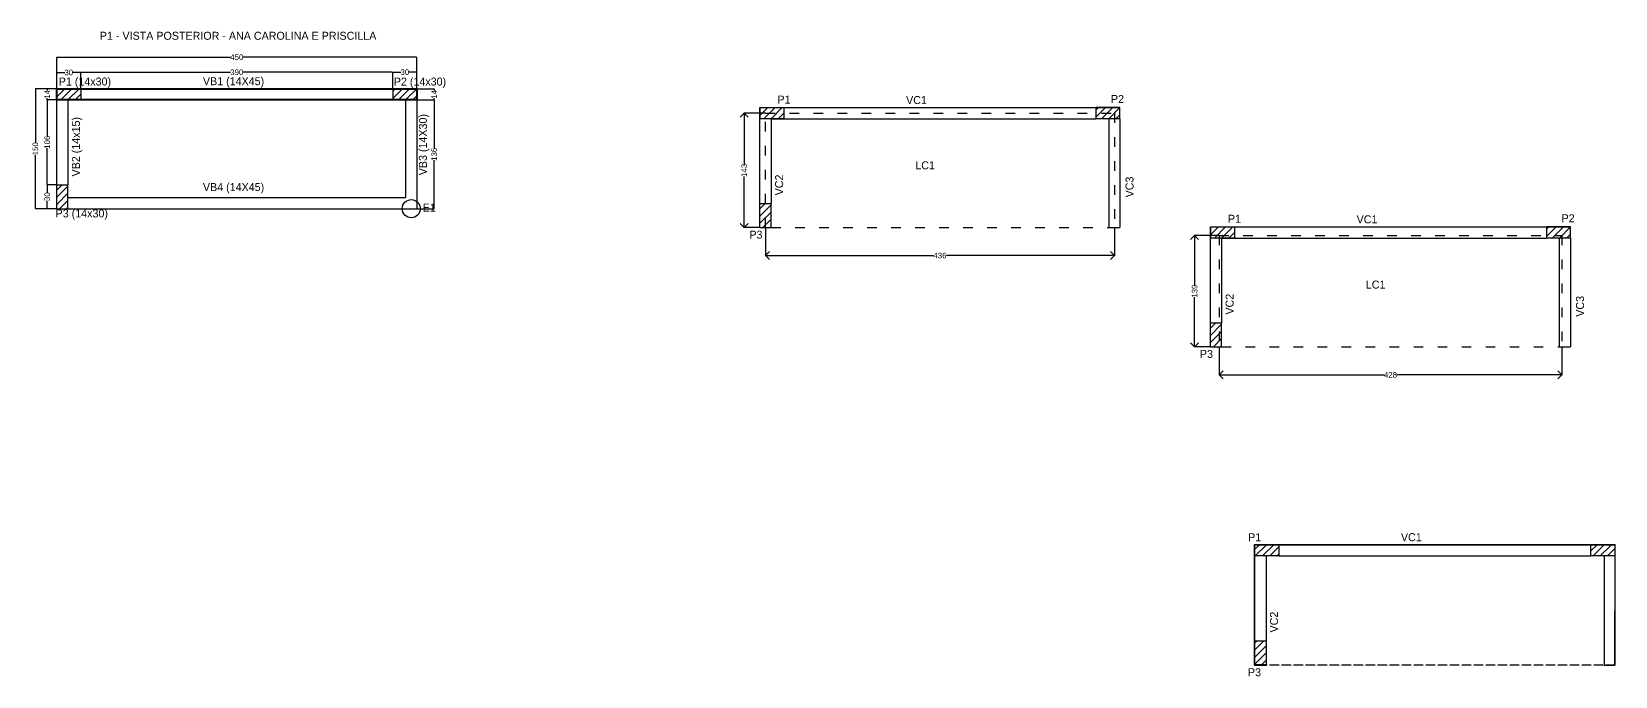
# Model space of a CAD drawing. Header units: centimetres. Extents: x -7745 to 883, y 487 to 2760.
# Drawn here: x -7745 to -5766, y 917 to 1723 of the extents above; entities that cross this region are included whole.
import ezdxf

# ---------------------------------------------------------------- set-up
doc = ezdxf.new("R2010")
doc.units = ezdxf.units.CM
doc.linetypes.add('ACAD_ISO02W100', pattern=[15, 12, -3])
doc.linetypes.add('ACAD_ISO03W100', pattern=[30, 12, -18])
doc.layers.add('A-ANNO-DIMS', color=7, linetype='Continuous', lineweight=30)
for name, color, linetype in [('ARQUITETURA', 253, 'Continuous'), ('CARIMBO', 250, 'Continuous'), ('Cota', 5, 'Continuous'), ('PEÇAS ESTRUTURAIS', 1, 'Continuous')]:
    doc.layers.add(name, color=color, linetype=linetype)
doc.styles.add('Arial_1', font='arial.ttf', dxfattribs={"height": 7})
doc.styles.add('Century Gothic_B', font='GOTHICB.TTF', dxfattribs={"height": 0.15})
doc.dimstyles.get("Standard").update_dxf_attribs({"dimtxt": 7, "dimasz": 0.3, "dimexe": 0.18, "dimexo": 0.0625, "dimgap": 0.09, "dimtad": 0, "dimdec": 0, "dimzin": 0, "dimdsep": 46, "dimtxsty": 'Arial_1', "dimcen": 0.09, "dimadec": 0, "dimazin": 0, "dimtfac": 1, "dimtdec": 0, "dimtofl": 0, "dimtmove": 0, "dimatfit": 3, "dimfxl": 1, "dimtolj": 1, "dimtzin": 0, "dimarcsym": 2})

# ---------------------------------------------------------------- blocks, each defined once
blk = doc.blocks.new('*D74')
at = {"layer": 'Cota', "color": 0, "lineweight": -2, "transparency": 16777216}
for p, q in [((-7713.4, 1531.6), (-7725.5, 1531.6)), ((-7725.3, 1531.3), (-7725.3, 1521.7)), ((-7725.3, 1501.9), (-7725.3, 1511.5)), ((-7713.4, 1501.6), (-7725.5, 1501.6))]:
    blk.add_line(p, q, dxfattribs=at)
at = {"layer": 'Cota', "color": 0, "transparency": 16777216}
for points in [[(-7725.3, 1531.3), (-7725.2, 1531.3), (-7725.3, 1531.6)], [(-7725.3, 1501.9), (-7725.2, 1501.9), (-7725.3, 1501.6)]]:
    blk.add_solid(points, dxfattribs=at)
at = {"layer": 'Defpoints', "color": 0, "transparency": 16777216}
for p in [(-7725.3, 1531.6), (-7713.4, 1531.6), (-7713.4, 1501.6)]:
    blk.add_point(p, dxfattribs=at)
at = {"layer": 'Cota', "color": 0, "transparency": 16777216, "insert": (-7725.3, 1516.6), "char_height": 7, "attachment_point": 5, "rotation": 90, "style": 'Arial_1'}
blk.add_mtext('\\A1;30', dxfattribs=at)
blk = doc.blocks.new('*D75')
at = {"layer": 'Cota', "color": 0, "lineweight": -2, "transparency": 16777216}
for p, q in [((-7713.4, 1637.6), (-7725.4, 1637.6)), ((-7725.2, 1637.3), (-7725.2, 1592.1)), ((-7725.2, 1531.9), (-7725.2, 1577.1)), ((-7713.4, 1531.6), (-7725.4, 1531.6))]:
    blk.add_line(p, q, dxfattribs=at)
at = {"layer": 'Cota', "color": 0, "transparency": 16777216}
for points in [[(-7725.3, 1637.3), (-7725.2, 1637.3), (-7725.2, 1637.6)], [(-7725.3, 1531.9), (-7725.2, 1531.9), (-7725.2, 1531.6)]]:
    blk.add_solid(points, dxfattribs=at)
at = {"layer": 'Defpoints', "color": 0, "transparency": 16777216}
for p in [(-7713.4, 1637.6), (-7725.2, 1531.6), (-7713.4, 1531.6)]:
    blk.add_point(p, dxfattribs=at)
at = {"layer": 'Cota', "color": 0, "transparency": 16777216, "insert": (-7725.2, 1584.6), "char_height": 7, "attachment_point": 5, "rotation": 90, "style": 'Arial_1'}
blk.add_mtext('\\A1;106', dxfattribs=at)
blk = doc.blocks.new('*D76')
at = {"layer": 'Cota', "color": 0, "lineweight": -2, "transparency": 16777216}
for p, q in [((-7713.4, 1651.6), (-7725.4, 1651.6)), ((-7725.2, 1651.3), (-7725.2, 1649.4)), ((-7713.4, 1637.6), (-7725.4, 1637.6)), ((-7725.2, 1637.9), (-7725.2, 1639.8))]:
    blk.add_line(p, q, dxfattribs=at)
at = {"layer": 'Cota', "color": 0, "transparency": 16777216}
for points in [[(-7725.3, 1651.3), (-7725.2, 1651.3), (-7725.2, 1651.6)], [(-7725.3, 1637.9), (-7725.2, 1637.9), (-7725.2, 1637.6)]]:
    blk.add_solid(points, dxfattribs=at)
at = {"layer": 'Defpoints', "color": 0, "transparency": 16777216}
for p in [(-7713.4, 1651.6), (-7725.2, 1637.6), (-7713.4, 1637.6)]:
    blk.add_point(p, dxfattribs=at)
at = {"layer": 'Cota', "color": 0, "transparency": 16777216, "insert": (-7725.2, 1644.6), "char_height": 7, "attachment_point": 5, "rotation": 90, "style": 'Arial_1'}
blk.add_mtext('\\A1;14', dxfattribs=at)
blk = doc.blocks.new('*D77')
at = {"layer": 'Cota', "color": 0, "lineweight": -2, "transparency": 16777216}
for p, q in [((-7713.4, 1651.7), (-7713.4, 1672.1)), ((-7713.1, 1671.9), (-7703.4, 1671.9)), ((-7683.7, 1671.9), (-7693.3, 1671.9)), ((-7683.4, 1651.7), (-7683.4, 1672.1))]:
    blk.add_line(p, q, dxfattribs=at)
at = {"layer": 'Cota', "color": 0, "transparency": 16777216}
for points in [[(-7713.1, 1672), (-7713.1, 1671.9), (-7713.4, 1671.9)], [(-7683.7, 1672), (-7683.7, 1671.9), (-7683.4, 1671.9)]]:
    blk.add_solid(points, dxfattribs=at)
at = {"layer": 'Defpoints', "color": 0, "transparency": 16777216}
for p in [(-7683.4, 1671.9), (-7713.4, 1651.6), (-7683.4, 1651.6)]:
    blk.add_point(p, dxfattribs=at)
at = {"layer": 'Cota', "color": 0, "transparency": 16777216, "insert": (-7698.4, 1671.9), "char_height": 7, "attachment_point": 5, "style": 'Arial_1'}
blk.add_mtext('\\A1;30', dxfattribs=at)
blk = doc.blocks.new('*D78')
at = {"layer": 'Cota', "color": 0, "lineweight": -2, "transparency": 16777216}
for p, q in [((-7683.4, 1651.7), (-7683.4, 1672.3)), ((-7683.1, 1672.1), (-7496.2, 1672.1)), ((-7293.7, 1672.1), (-7480.5, 1672.1)), ((-7293.4, 1651.7), (-7293.4, 1672.3))]:
    blk.add_line(p, q, dxfattribs=at)
at = {"layer": 'Cota', "color": 0, "transparency": 16777216}
for points in [[(-7683.1, 1672.2), (-7683.1, 1672.1), (-7683.4, 1672.1)], [(-7293.7, 1672.2), (-7293.7, 1672.1), (-7293.4, 1672.1)]]:
    blk.add_solid(points, dxfattribs=at)
at = {"layer": 'Defpoints', "color": 0, "transparency": 16777216}
for p in [(-7683.4, 1672.1), (-7683.4, 1651.6), (-7293.4, 1651.6)]:
    blk.add_point(p, dxfattribs=at)
at = {"layer": 'Cota', "color": 0, "transparency": 16777216, "insert": (-7488.4, 1672.1), "char_height": 7, "attachment_point": 5, "style": 'Arial_1'}
blk.add_mtext('\\A1;390', dxfattribs=at)
blk = doc.blocks.new('*D79')
at = {"layer": 'Cota', "color": 0, "lineweight": -2, "transparency": 16777216}
for p, q in [((-7293.4, 1651.7), (-7293.4, 1672.3)), ((-7293.1, 1672.2), (-7283.4, 1672.2)), ((-7263.7, 1672.2), (-7273.3, 1672.2)), ((-7263.4, 1651.7), (-7263.4, 1672.3))]:
    blk.add_line(p, q, dxfattribs=at)
at = {"layer": 'Cota', "color": 0, "transparency": 16777216}
for points in [[(-7293.1, 1672.2), (-7293.1, 1672.1), (-7293.4, 1672.2)], [(-7263.7, 1672.2), (-7263.7, 1672.1), (-7263.4, 1672.2)]]:
    blk.add_solid(points, dxfattribs=at)
at = {"layer": 'Defpoints', "color": 0, "transparency": 16777216}
for p in [(-7293.4, 1672.2), (-7293.4, 1651.6), (-7263.4, 1651.6)]:
    blk.add_point(p, dxfattribs=at)
at = {"layer": 'Cota', "color": 0, "transparency": 16777216, "insert": (-7278.4, 1672.2), "char_height": 7, "attachment_point": 5, "style": 'Arial_1'}
blk.add_mtext('\\A1;30', dxfattribs=at)
blk = doc.blocks.new('*D80')
at = {"layer": 'Cota', "color": 0, "lineweight": -2, "transparency": 16777216}
for p, q in [((-7263.3, 1651.6), (-7241.6, 1651.6)), ((-7241.8, 1651.3), (-7241.8, 1649.4)), ((-7263.3, 1637.6), (-7241.6, 1637.6)), ((-7241.8, 1637.9), (-7241.8, 1639.8))]:
    blk.add_line(p, q, dxfattribs=at)
at = {"layer": 'Cota', "color": 0, "transparency": 16777216}
for points in [[(-7241.8, 1651.3), (-7241.7, 1651.3), (-7241.8, 1651.6)], [(-7241.8, 1637.9), (-7241.7, 1637.9), (-7241.8, 1637.6)]]:
    blk.add_solid(points, dxfattribs=at)
at = {"layer": 'Defpoints', "color": 0, "transparency": 16777216}
for p in [(-7263.4, 1651.6), (-7263.4, 1637.6), (-7241.8, 1637.6)]:
    blk.add_point(p, dxfattribs=at)
at = {"layer": 'Cota', "color": 0, "transparency": 16777216, "insert": (-7241.8, 1644.6), "char_height": 7, "attachment_point": 5, "rotation": 90, "style": 'Arial_1'}
blk.add_mtext('\\A1;14', dxfattribs=at)
blk = doc.blocks.new('*D81')
at = {"layer": 'Cota', "color": 0, "lineweight": -2, "transparency": 16777216}
for p, q in [((-7263.3, 1637.6), (-7241.6, 1637.6)), ((-7241.8, 1637.3), (-7241.8, 1577.1)), ((-7241.8, 1501.9), (-7241.8, 1562.1)), ((-7263.3, 1501.6), (-7241.6, 1501.6))]:
    blk.add_line(p, q, dxfattribs=at)
at = {"layer": 'Cota', "color": 0, "transparency": 16777216}
for points in [[(-7241.8, 1637.3), (-7241.7, 1637.3), (-7241.8, 1637.6)], [(-7241.8, 1501.9), (-7241.7, 1501.9), (-7241.8, 1501.6)]]:
    blk.add_solid(points, dxfattribs=at)
at = {"layer": 'Defpoints', "color": 0, "transparency": 16777216}
for p in [(-7263.4, 1637.6), (-7263.4, 1501.6), (-7241.8, 1501.6)]:
    blk.add_point(p, dxfattribs=at)
at = {"layer": 'Cota', "color": 0, "transparency": 16777216, "insert": (-7241.8, 1569.6), "char_height": 7, "attachment_point": 5, "rotation": 90, "style": 'Arial_1'}
blk.add_mtext('\\A1;136', dxfattribs=at)
blk = doc.blocks.new('*D73')
at = {"layer": 'Cota', "color": 0, "lineweight": -2, "transparency": 16777216}
for p, q in [((-7713.4, 1651.7), (-7713.4, 1691.2)), ((-7713.1, 1691), (-7496.3, 1691)), ((-7263.7, 1691), (-7480.4, 1691)), ((-7263.4, 1651.7), (-7263.4, 1691.2))]:
    blk.add_line(p, q, dxfattribs=at)
at = {"layer": 'Cota', "color": 0, "transparency": 16777216}
for points in [[(-7713.1, 1691.1), (-7713.1, 1691), (-7713.4, 1691)], [(-7263.7, 1691.1), (-7263.7, 1691), (-7263.4, 1691)]]:
    blk.add_solid(points, dxfattribs=at)
at = {"layer": 'Defpoints', "color": 0, "transparency": 16777216}
for p in [(-7263.4, 1691), (-7713.4, 1651.6), (-7263.4, 1651.6)]:
    blk.add_point(p, dxfattribs=at)
at = {"layer": 'Cota', "color": 0, "transparency": 16777216, "insert": (-7488.4, 1691), "char_height": 7, "attachment_point": 5, "style": 'Arial_1'}
blk.add_mtext('\\A1;450', dxfattribs=at)
blk = doc.blocks.new('*D82')
at = {"layer": 'Cota', "color": 0, "lineweight": -2, "transparency": 16777216}
for p, q in [((-7713.4, 1651.6), (-7740.3, 1651.6)), ((-7740.1, 1651.3), (-7740.1, 1584.1)), ((-7740.1, 1501.9), (-7740.1, 1569.1)), ((-7713.4, 1501.6), (-7740.3, 1501.6))]:
    blk.add_line(p, q, dxfattribs=at)
at = {"layer": 'Cota', "color": 0, "transparency": 16777216}
for points in [[(-7740.2, 1651.3), (-7740.1, 1651.3), (-7740.1, 1651.6)], [(-7740.2, 1501.9), (-7740.1, 1501.9), (-7740.1, 1501.6)]]:
    blk.add_solid(points, dxfattribs=at)
at = {"layer": 'Defpoints', "color": 0, "transparency": 16777216}
for p in [(-7740.1, 1651.6), (-7713.4, 1651.6), (-7713.4, 1501.6)]:
    blk.add_point(p, dxfattribs=at)
at = {"layer": 'Cota', "color": 0, "transparency": 16777216, "insert": (-7740.1, 1576.6), "char_height": 7, "attachment_point": 5, "rotation": 90, "style": 'Arial_1'}
blk.add_mtext('\\A1;150', dxfattribs=at)
blk = doc.blocks.new('_Open90')
at = {"color": 0, "linetype": 'ByBlock', "lineweight": -2}
for p, q in [((0, 0), (-1, 0)), ((-0.5, 0.5), (0, 0)), ((0, 0), (-0.5, -0.5))]:
    blk.add_line(p, q, dxfattribs=at)
blk = doc.blocks.new('*D117')
at = {"layer": 'Cota', "color": 0, "lineweight": -2, "transparency": 16777216}
for p, q in [((-6260.7, 1467.9), (-6291.6, 1467.9)), ((-6291.4, 1457.9), (-6291.4, 1405.9)), ((-6291.4, 1338.9), (-6291.4, 1390.9)), ((-6271.7, 1328.9), (-6291.6, 1328.9))]:
    blk.add_line(p, q, dxfattribs=at)
at = {"layer": 'Defpoints', "color": 0, "transparency": 16777216}
for p in [(-6291.4, 1467.9), (-6260.7, 1467.9), (-6271.7, 1328.9)]:
    blk.add_point(p, dxfattribs=at)
at = {"layer": 'Cota', "color": 0, "lineweight": -2, "transparency": 16777216, "xscale": 10, "yscale": 10, "zscale": 10}
for p, rotation in [((-6291.4, 1467.9), 90), ((-6291.4, 1328.9), 270)]:
    blk.add_blockref('_Open90', p, dxfattribs=dict(at, rotation=rotation))
at = {"layer": 'Cota', "color": 0, "transparency": 16777216, "insert": (-6291.4, 1398.4), "char_height": 7, "attachment_point": 5, "rotation": 90, "style": 'Arial_1'}
blk.add_mtext('\\A1;139', dxfattribs=at)
blk = doc.blocks.new('*D118')
at = {"layer": 'Cota', "color": 0, "lineweight": -2, "transparency": 16777216}
for p, q in [((-6260.7, 1328.8), (-6260.7, 1293.6)), ((-5832.7, 1328.8), (-5832.7, 1293.6)), ((-6250.7, 1293.8), (-6054.6, 1293.8)), ((-5842.7, 1293.8), (-6038.7, 1293.8))]:
    blk.add_line(p, q, dxfattribs=at)
at = {"layer": 'Defpoints', "color": 0, "transparency": 16777216}
for p in [(-6260.7, 1328.9), (-5832.7, 1328.9), (-5832.7, 1293.8)]:
    blk.add_point(p, dxfattribs=at)
at = {"layer": 'Cota', "color": 0, "lineweight": -2, "transparency": 16777216, "xscale": 10, "yscale": 10, "zscale": 10, "rotation": 180}
blk.add_blockref('_Open90', (-6260.7, 1293.8), dxfattribs=at)
at = {"layer": 'Cota', "color": 0, "lineweight": -2, "transparency": 16777216, "xscale": 10, "yscale": 10, "zscale": 10}
blk.add_blockref('_Open90', (-5832.7, 1293.8), dxfattribs=at)
at = {"layer": 'Cota', "color": 0, "transparency": 16777216, "insert": (-6046.7, 1293.8), "char_height": 7, "attachment_point": 5, "style": 'Arial_1'}
blk.add_mtext('\\A1;428', dxfattribs=at)
blk = doc.blocks.new('*D123')
at = {"layer": 'Cota', "color": 0, "lineweight": -2, "transparency": 16777216}
for p, q in [((-6827.7, 1621), (-6854.6, 1621)), ((-6854.4, 1611), (-6854.4, 1557)), ((-6854.4, 1488), (-6854.4, 1542)), ((-6834.7, 1478), (-6854.6, 1478))]:
    blk.add_line(p, q, dxfattribs=at)
at = {"layer": 'Defpoints', "color": 0, "transparency": 16777216}
for p in [(-6854.4, 1621), (-6827.7, 1621), (-6834.7, 1478)]:
    blk.add_point(p, dxfattribs=at)
at = {"layer": 'Cota', "color": 0, "lineweight": -2, "transparency": 16777216, "xscale": 10, "yscale": 10, "zscale": 10}
for p, rotation in [((-6854.4, 1621), 90), ((-6854.4, 1478), 270)]:
    blk.add_blockref('_Open90', p, dxfattribs=dict(at, rotation=rotation))
at = {"layer": 'Cota', "color": 0, "transparency": 16777216, "insert": (-6854.4, 1549.5), "char_height": 7, "attachment_point": 5, "rotation": 90, "style": 'Arial_1'}
blk.add_mtext('\\A1;143', dxfattribs=at)
blk = doc.blocks.new('*D124')
at = {"layer": 'Cota', "color": 0, "lineweight": -2, "transparency": 16777216}
for p, q in [((-6827.7, 1477.9), (-6827.7, 1442.7)), ((-6391.7, 1477.9), (-6391.7, 1442.7)), ((-6817.7, 1442.9), (-6617.6, 1442.9)), ((-6401.7, 1442.9), (-6601.7, 1442.9))]:
    blk.add_line(p, q, dxfattribs=at)
at = {"layer": 'Defpoints', "color": 0, "transparency": 16777216}
for p in [(-6827.7, 1478), (-6391.7, 1478), (-6391.7, 1442.9)]:
    blk.add_point(p, dxfattribs=at)
at = {"layer": 'Cota', "color": 0, "lineweight": -2, "transparency": 16777216, "xscale": 10, "yscale": 10, "zscale": 10, "rotation": 180}
blk.add_blockref('_Open90', (-6827.7, 1442.9), dxfattribs=at)
at = {"layer": 'Cota', "color": 0, "lineweight": -2, "transparency": 16777216, "xscale": 10, "yscale": 10, "zscale": 10}
blk.add_blockref('_Open90', (-6391.7, 1442.9), dxfattribs=at)
at = {"layer": 'Cota', "color": 0, "transparency": 16777216, "insert": (-6609.7, 1442.9), "char_height": 7, "attachment_point": 5, "style": 'Arial_1'}
blk.add_mtext('\\A1;436', dxfattribs=at)

msp = doc.modelspace()

# ---------------------------------------------------------------- hatches: boundary and pattern name
at = {"layer": 'A-ANNO-DIMS'}
h = msp.add_hatch(dxfattribs=at)
h.set_pattern_fill('ANSI31', color=1, scale=2)
h.paths.add_polyline_path([(-6216.2, 1081.4), (-6186.2, 1081.4), (-6186.2, 1067.4), (-6216.2, 1067.4)])
h.paths.add_polyline_path([(-5796.2, 1081.4), (-5766.2, 1081.4), (-5766.2, 1067.4), (-5796.2, 1067.4)])
h.paths.add_polyline_path([(-6202.2, 961.4), (-6202.2, 931.4), (-6216.2, 931.4), (-6216.2, 961.4)])
at = {"layer": 'CARIMBO'}
h = msp.add_hatch(dxfattribs=at)
h.set_pattern_fill('ANSI31', color=1, scale=2)
h.set_pattern_definition([(45, (-4137.504, 2e-13), (-4.490128, 4.490128), [])])
h.paths.add_polyline_path([(-7683.4, 1651.6), (-7713.4, 1651.6), (-7713.4, 1637.6), (-7683.4, 1637.6)])
h.paths.add_polyline_path([(-7699.4, 1531.6), (-7713.4, 1531.6), (-7713.4, 1501.6), (-7699.4, 1501.6)])
h.paths.add_polyline_path([(-7263.4, 1651.6), (-7293.4, 1651.6), (-7293.4, 1637.6), (-7263.4, 1637.6)])
at = {"layer": 'CARIMBO', "true_color": 0x000000}
h = msp.add_hatch(dxfattribs=at)
h.set_pattern_fill('ANSI31', color=18, scale=2)
h.set_pattern_definition([(45, (-3258.8295, -23.605), (-4.490128, 4.490128), [])])
h.paths.add_polyline_path([(-6804.7, 1628), (-6834.7, 1628), (-6834.7, 1614), (-6804.7, 1614)])
h.paths.add_polyline_path([(-6820.7, 1508), (-6834.7, 1508), (-6834.7, 1478), (-6820.7, 1478)])
h.paths.add_polyline_path([(-6384.7, 1628), (-6414.7, 1628), (-6414.7, 1614), (-6384.7, 1614)])
h = msp.add_hatch(dxfattribs=at)
h.set_pattern_fill('ANSI31', color=18, scale=2)
h.set_pattern_definition([(45, (-2695.8054, -172.731), (-4.490128, 4.490128), [])])
h.paths.add_polyline_path([(-6241.7, 1478.9), (-6271.7, 1478.9), (-6271.7, 1464.9), (-6241.7, 1464.9)])
h.paths.add_polyline_path([(-6257.7, 1358.9), (-6271.7, 1358.9), (-6271.7, 1328.9), (-6257.7, 1328.9)])
h.paths.add_polyline_path([(-5821.7, 1478.9), (-5851.7, 1478.9), (-5851.7, 1464.9), (-5821.7, 1464.9)])

# ---------------------------------------------------------------- linework, layer by layer
at = {"layer": 'A-ANNO-DIMS', "lineweight": 40}
msp.add_lwpolyline([(-7713.4, 1651.6), (-7263.4, 1651.6), (-7263.4, 1637.6), (-7713.4, 1637.6)], close=True, dxfattribs=at)
at = {"layer": 'A-ANNO-DIMS', "color": 18, "linetype": 'ACAD_ISO03W100', "true_color": 0x000000}
msp.add_lwpolyline([(-6827.7, 1478), (-6827.7, 1621), (-6391.7, 1621), (-6391.7, 1478)], dxfattribs=at)
at = {"layer": 'A-ANNO-DIMS', "color": 1, "lineweight": -3}
for points in [[(-6216.2, 1081.4), (-6186.2, 1081.4), (-6186.2, 1067.4), (-6216.2, 1067.4)], [(-5796.2, 1081.4), (-5766.2, 1081.4), (-5766.2, 1067.4), (-5796.2, 1067.4)], [(-6202.2, 961.4), (-6202.2, 931.4), (-6216.2, 931.4), (-6216.2, 961.4)]]:
    msp.add_lwpolyline(points, close=True, dxfattribs=at)
msp.add_lwpolyline([(-5779.7, 930.9), (-5766.7, 930.9)], dxfattribs=at)
at = {"layer": 'ARQUITETURA'}
for p, q in [((-7713.4, 1501.6), (-7713.4, 1651.6)), ((-7713.4, 1651.6), (-7263.4, 1651.6)), ((-7699.4, 1637.6), (-7699.4, 1531.6)), ((-7699.4, 1637.6), (-7293.4, 1637.6)), ((-7277.4, 1637.6), (-7277.4, 1515.6)), ((-7263.4, 1637.6), (-7263.4, 1501.6)), ((-7699.4, 1515.6), (-7277.4, 1515.6)), ((-7699.4, 1501.6), (-7277.4, 1501.6)), ((-7277.4, 1501.6), (-7263.4, 1501.6))]:
    msp.add_line(p, q, dxfattribs=at)
at = {"layer": 'ARQUITETURA', "color": 18, "true_color": 0x000000}
for p, q in [((-6834.7, 1478), (-6834.7, 1628)), ((-6834.7, 1628), (-6384.7, 1628)), ((-6820.7, 1614), (-6820.7, 1508)), ((-6820.7, 1614), (-6414.7, 1614)), ((-6398.7, 1614), (-6398.7, 1478)), ((-6384.7, 1614), (-6384.7, 1478)), ((-6398.7, 1478), (-6384.7, 1478)), ((-6271.7, 1328.9), (-6271.7, 1478.9)), ((-6271.7, 1478.9), (-5821.7, 1478.9)), ((-6257.7, 1464.9), (-6257.7, 1358.9)), ((-6257.7, 1464.9), (-5851.7, 1464.9)), ((-5835.7, 1464.9), (-5835.7, 1328.9)), ((-5821.7, 1464.9), (-5821.7, 1328.9)), ((-5835.7, 1328.9), (-5821.7, 1328.9))]:
    msp.add_line(p, q, dxfattribs=at)
at = {"layer": 'ARQUITETURA', "color": 18, "linetype": 'ACAD_ISO03W100', "true_color": 0x000000}
for p, q in [((-6820.7, 1478), (-6398.7, 1478)), ((-6257.7, 1328.9), (-5835.7, 1328.9))]:
    msp.add_line(p, q, dxfattribs=at)
at = {"layer": 'ARQUITETURA', "color": 18, "linetype": 'ACAD_ISO03W100', "lineweight": 30, "true_color": 0x000000}
for p, q in [((-6260.7, 1467.9), (-5832.7, 1467.9)), ((-6260.7, 1467.9), (-6260.7, 1328.9)), ((-5832.7, 1467.9), (-5832.7, 1328.9))]:
    msp.add_line(p, q, dxfattribs=at)
at = {"layer": 'ARQUITETURA', "color": 1, "lineweight": -3}
for p, q in [((-6186.2, 1081.4), (-5796.2, 1081.4)), ((-6216.2, 961.4), (-6216.2, 1067.4)), ((-6202.2, 1067.4), (-6202.2, 961.4)), ((-6186.2, 1067.4), (-5796.2, 1067.4)), ((-5779.7, 1067.4), (-5779.7, 930.9)), ((-5766.2, 1067.4), (-5766.7, 930.9))]:
    msp.add_line(p, q, dxfattribs=at)
at = {"layer": 'CARIMBO', "linetype": 'ACAD_ISO03W100'}
msp.add_line((-7263.4, 1597.6), (-7263.4, 1501.6), dxfattribs=at)
at = {"layer": 'CARIMBO', "color": 18, "linetype": 'ACAD_ISO03W100', "true_color": 0x000000}
for p, q in [((-6384.7, 1574), (-6384.7, 1478)), ((-5821.7, 1424.9), (-5821.7, 1328.9))]:
    msp.add_line(p, q, dxfattribs=at)
at = {"layer": 'CARIMBO', "color": 4, "lineweight": -3}
for p, q in [((-6216.7, 930.9), (-6216.7, 1081.9)), ((-6216.7, 1081.9), (-5765.7, 1081.9)), ((-5765.7, 930.9), (-5765.7, 1081.9)), ((-6216.7, 930.9), (-6201.5, 930.9))]:
    msp.add_line(p, q, dxfattribs=at)
at = {"layer": 'CARIMBO', "color": 4, "linetype": 'ACAD_ISO02W100', "lineweight": -3}
msp.add_line((-5765.7, 930.9), (-6201.5, 930.9), dxfattribs=at)
at = {"layer": 'Cota'}
msp.add_line((-7713.4, 1501.6), (-7713.4, 1515.6), dxfattribs=at)
at = {"layer": 'PEÇAS ESTRUTURAIS'}
for p, q in [((-7713.4, 1651.6), (-7699.4, 1651.6)), ((-7713.4, 1651.6), (-7713.4, 1637.6)), ((-7713.4, 1651.6), (-7683.4, 1651.6)), ((-7683.4, 1651.6), (-7683.4, 1637.6)), ((-7263.4, 1651.6), (-7293.4, 1651.6)), ((-7293.4, 1651.6), (-7293.4, 1637.6)), ((-7263.4, 1637.6), (-7263.4, 1651.6)), ((-7683.4, 1637.6), (-7713.4, 1637.6)), ((-7263.4, 1637.6), (-7293.4, 1637.6)), ((-7713.4, 1501.6), (-7713.4, 1531.6)), ((-7713.4, 1531.6), (-7699.4, 1531.6)), ((-7699.4, 1501.6), (-7699.4, 1531.6)), ((-7713.4, 1501.6), (-7699.4, 1501.6))]:
    msp.add_line(p, q, dxfattribs=at)
at = {"layer": 'PEÇAS ESTRUTURAIS', "color": 18, "true_color": 0x000000}
for p, q in [((-6834.7, 1628), (-6820.7, 1628)), ((-6834.7, 1628), (-6834.7, 1614)), ((-6834.7, 1628), (-6804.7, 1628)), ((-6804.7, 1628), (-6804.7, 1614)), ((-6384.7, 1628), (-6414.7, 1628)), ((-6414.7, 1628), (-6414.7, 1614)), ((-6384.7, 1614), (-6384.7, 1628)), ((-6804.7, 1614), (-6834.7, 1614)), ((-6384.7, 1614), (-6414.7, 1614)), ((-6834.7, 1478), (-6834.7, 1508)), ((-6834.7, 1508), (-6820.7, 1508)), ((-6820.7, 1478), (-6820.7, 1508)), ((-6834.7, 1478), (-6820.7, 1478)), ((-6271.7, 1478.9), (-6257.7, 1478.9)), ((-6271.7, 1478.9), (-6271.7, 1464.9)), ((-6271.7, 1478.9), (-6241.7, 1478.9)), ((-6241.7, 1464.9), (-6271.7, 1464.9)), ((-6241.7, 1478.9), (-6241.7, 1464.9)), ((-5821.7, 1478.9), (-5851.7, 1478.9)), ((-5851.7, 1478.9), (-5851.7, 1464.9)), ((-5821.7, 1464.9), (-5851.7, 1464.9)), ((-5821.7, 1464.9), (-5821.7, 1478.9)), ((-6271.7, 1328.9), (-6271.7, 1358.9)), ((-6271.7, 1358.9), (-6257.7, 1358.9)), ((-6257.7, 1328.9), (-6257.7, 1358.9)), ((-6271.7, 1328.9), (-6257.7, 1328.9))]:
    msp.add_line(p, q, dxfattribs=at)
at = {"layer": 'PEÇAS ESTRUTURAIS'}
msp.add_circle((-7270.4, 1501.6), 11.3, dxfattribs=at)

# ---------------------------------------------------------------- texts
at = {"layer": 'CARIMBO', "char_height": 10, "attachment_point": 1, "style": 'Century Gothic_B'}
for s, width, insert in [('{\\fCentury Gothic|b0|i0|c0|p34;\\C0;P1 - VISTA POSTERIOR - ANA CAROLINA E PRISCILLA }', 352.878, (-7659.5, 1722.8)), ('{\\fCentury Gothic|b0|i0|c0|p34;VB1 (14X45)}', 82.615, (-7530.7, 1666)), ('{\\fCentury Gothic|b0|i0|c0|p34;P2 (14x30)}', 68.209, (-7292.2, 1665.5)), ('{\\fCentury Gothic|b0|i0|c0|p34;VB4 (14X45)}', 82.615, (-7530.7, 1533.6)), ('{\\fCentury Gothic|b0|i0|c0|p34;E1}', 48.99, (-7256.1, 1508)), ('{\\fCentury Gothic|b0|i0|c0|p34;P3 (14x30)}', 69.327, (-7714.8, 1500.7))]:
    msp.add_mtext_dynamic_manual_height_columns(s, width=width, gutter_width=1, heights=[0], dxfattribs=dict(at, insert=insert))
at = {"layer": 'CARIMBO', "color": 0, "insert": (-7710.9, 1665.6), "char_height": 10, "attachment_point": 1, "style": 'Century Gothic_B'}
msp.add_mtext_dynamic_manual_height_columns('{\\fCentury Gothic|b0|i0|c0|p34;P1 (14x30)}', width=65.784, gutter_width=1, heights=[0], dxfattribs=at)
at = {"layer": 'CARIMBO', "color": 18, "true_color": 0x000000, "char_height": 10, "attachment_point": 1, "style": 'Century Gothic_B'}
for s, width, insert in [('{\\fCentury Gothic|b0|i0|c0|p34;P1}', 65.784, (-6812.8, 1643.1)), ('{\\fCentury Gothic|b0|i0|c0|p34;VC1}', 82.615, (-6652, 1642.4)), ('{\\fCentury Gothic|b0|i0|c0|p34;P2}', 68.209, (-6396, 1643.7)), ('{\\fCentury Gothic|b0|i0|c0|p34;LC1}', 82.615, (-6640.5, 1560.8)), ('{\\fCentury Gothic|b0|i0|c0|p34;P1}', 65.784, (-6249.8, 1494)), ('{\\fCentury Gothic|b0|i0|c0|p34;VC1}', 82.615, (-6089, 1493.3)), ('{\\fCentury Gothic|b0|i0|c0|p34;P2}', 68.209, (-5832.9, 1494.6)), ('{\\fCentury Gothic|b0|i0|c0|p34;P3}', 69.327, (-6847.8, 1474.1)), ('{\\fCentury Gothic|b0|i0|c0|p34;LC1}', 82.615, (-6077.5, 1411.7)), ('{\\fCentury Gothic|b0|i0|c0|p34;P3}', 69.327, (-6284.8, 1325))]:
    msp.add_mtext_dynamic_manual_height_columns(s, width=width, gutter_width=1, heights=[0], dxfattribs=dict(at, insert=insert))
at = {"layer": 'CARIMBO', "char_height": 10, "attachment_point": 1, "rotation": 90, "style": 'Century Gothic_B'}
for s, width, insert in [('{\\fCentury Gothic|b0|i0|c0|p34;VB2 (14x15)}', 129.041, (-7694.4, 1541.9)), ('{\\fCentury Gothic|b0|i0|c0|p34;VB3 (14X30)}', 79.211, (-7260.8, 1543.4))]:
    msp.add_mtext_dynamic_manual_height_columns(s, width=width, gutter_width=1, heights=[0], dxfattribs=dict(at, insert=insert))
at = {"layer": 'CARIMBO', "color": 18, "true_color": 0x000000, "char_height": 10, "attachment_point": 1, "rotation": 90, "style": 'Century Gothic_B'}
for s, width, insert in [('{\\fCentury Gothic|b0|i0|c0|p34;VC2}', 129.041, (-6815.7, 1518.3)), ('{\\fCentury Gothic|b0|i0|c0|p34;VC3}', 79.211, (-6377.8, 1515.7)), ('{\\fCentury Gothic|b0|i0|c0|p34;VC2}', 129.041, (-6252.7, 1369.2)), ('{\\fCentury Gothic|b0|i0|c0|p34;VC3}', 79.211, (-5814.8, 1366.5))]:
    msp.add_mtext_dynamic_manual_height_columns(s, width=width, gutter_width=1, heights=[0], dxfattribs=dict(at, insert=insert))
at = {"layer": 'CARIMBO', "lineweight": -3, "char_height": 10, "attachment_point": 1, "style": 'Century Gothic_B'}
for s, width, insert in [('{\\fCentury Gothic|b0|i0|c0|p34;P1}', 65.784, (-6224.6, 1095.8)), ('{\\fCentury Gothic|b0|i0|c0|p34;VC1}', 82.615, (-6033.6, 1095.9)), ('{\\fCentury Gothic|b0|i0|c0|p34;P3}', 69.327, (-6224.8, 927))]:
    msp.add_mtext_dynamic_manual_height_columns(s, width=width, gutter_width=1, heights=[0], dxfattribs=dict(at, insert=insert))
at = {"layer": 'CARIMBO', "lineweight": -3, "insert": (-6197.2, 971.7), "char_height": 10, "attachment_point": 1, "rotation": 90, "style": 'Century Gothic_B'}
msp.add_mtext_dynamic_manual_height_columns('{\\fCentury Gothic|b0|i0|c0|p34;VC2}', width=129.041, gutter_width=1, heights=[0], dxfattribs=at)

# ---------------------------------------------------------------- dimensions: what is measured, and where the dimension line sits
at = {"layer": 'Cota'}
for base, p1, p2, picture, middle in [((-7263.4, 1691), (-7713.4, 1651.6), (-7263.4, 1651.6), '*D73', (-7488.4, 1691)), ((-7683.4, 1671.9), (-7713.4, 1651.6), (-7683.4, 1651.6), '*D77', (-7698.4, 1671.9)), ((-7683.4, 1672.1), (-7293.4, 1651.6), (-7683.4, 1651.6), '*D78', (-7488.4, 1672.1)), ((-7293.4, 1672.2), (-7263.4, 1651.6), (-7293.4, 1651.6), '*D79', (-7278.4, 1672.2))]:
    dim = msp.add_linear_dim(base=base, p1=p1, p2=p2, dimstyle='Standard', dxfattribs=at)
    dim.commit()
    dim.dimension.update_dxf_attribs({"geometry": picture, "text_midpoint": middle})
for base, p1, p2, picture, middle in [((-7740.1, 1651.6), (-7713.4, 1501.6), (-7713.4, 1651.6), '*D82', (-7740.1, 1576.6)), ((-7725.2, 1637.6), (-7713.4, 1651.6), (-7713.4, 1637.6), '*D76', (-7725.2, 1644.6)), ((-7241.8, 1637.6), (-7263.4, 1651.6), (-7263.4, 1637.6), '*D80', (-7241.8, 1644.6)), ((-7725.2, 1531.6), (-7713.4, 1637.6), (-7713.4, 1531.6), '*D75', (-7725.2, 1584.6)), ((-7241.8, 1501.6), (-7263.4, 1637.6), (-7263.4, 1501.6), '*D81', (-7241.8, 1569.6)), ((-7725.3, 1531.6), (-7713.4, 1501.6), (-7713.4, 1531.6), '*D74', (-7725.3, 1516.6))]:
    dim = msp.add_linear_dim(base=base, p1=p1, p2=p2, angle=90, dimstyle='Standard', dxfattribs=at)
    dim.commit()
    dim.dimension.update_dxf_attribs({"geometry": picture, "text_midpoint": middle})
at = {"layer": 'Cota', "color": 1}
for base, p1, p2, picture, middle in [((-6854.4, 1621), (-6834.7, 1478), (-6827.7, 1621), '*D123', (-6854.4, 1549.5)), ((-6291.4, 1467.9), (-6271.7, 1328.9), (-6260.7, 1467.9), '*D117', (-6291.4, 1398.4))]:
    dim = msp.add_linear_dim(base=base, p1=p1, p2=p2, angle=90, dimstyle='Standard', override={"dimasz": 10, "dimblk1": 'Open90', "dimblk2": 'Open90', "dimsah": 1}, dxfattribs=at)
    dim.commit()
    dim.dimension.update_dxf_attribs({"geometry": picture, "text_midpoint": middle})
for base, p1, p2, picture, middle in [((-6391.7, 1442.9), (-6827.7, 1478), (-6391.7, 1478), '*D124', (-6609.7, 1442.9)), ((-5832.7, 1293.8), (-6260.7, 1328.9), (-5832.7, 1328.9), '*D118', (-6046.7, 1293.8))]:
    dim = msp.add_linear_dim(base=base, p1=p1, p2=p2, dimstyle='Standard', override={"dimasz": 10, "dimblk1": 'Open90', "dimblk2": 'Open90', "dimsah": 1}, dxfattribs=at)
    dim.commit()
    dim.dimension.update_dxf_attribs({"geometry": picture, "text_midpoint": middle})

doc.saveas('drawing.dxf')
